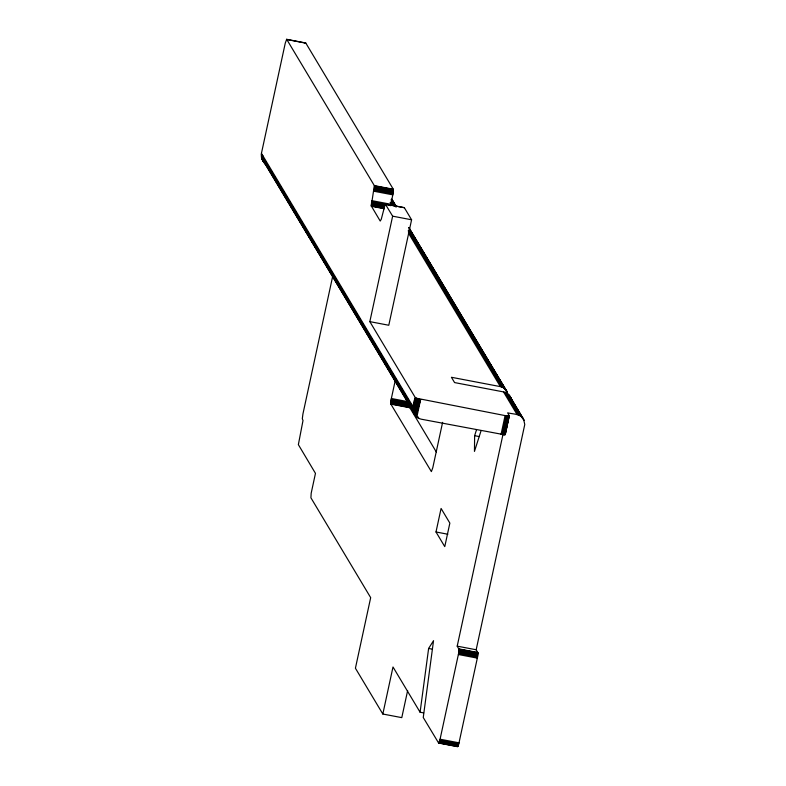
<?xml version="1.0" encoding="UTF-8"?>
<svg xmlns="http://www.w3.org/2000/svg" width="786" height="786" viewBox="0 0 786 786"><rect width="100%" height="100%" fill="white"/><g stroke="black" fill="none" stroke-linecap="round" stroke-linejoin="round"><path stroke-width="1.18" d="M476.444 429.991L474.626 435.69L474.459 451.419L481.032 430.826M385.238 203.977L392.636 216.17L369.833 321.631L388.785 325.257L411.589 219.785L404.338 207.681L385.238 203.977L381.289 219.215L380.218 221.053L371.277 205.942L374.342 185.614L286.674 39.3L285.259 43.171L261.433 153.349L261.689 158.291L264.744 163.704M371.631 201.717L390.583 205.333L393.039 193.778L393.295 189.23L305.774 43.004L305.214 43.456M442.606 422.357L432.791 467.749L431.376 471.62L390.878 404.122L391.133 399.563L395.22 380.581M436.318 451.979L409.83 407.738L409.919 404.25M423.644 712.902L420.088 712.224L428.625 648.46L433.538 640.659L423.251 717.51L438.657 743.084L440.072 739.213L458.602 653.441L458.945 649.216L457.206 646.151L503.06 434.059M438.509 742.996L457.609 746.7L458.788 743.851L477.554 657.067L477.908 652.832L476.169 649.767L524.763 424.509L523.594 419.262L509.603 395.889L507.147 393.364L503.521 391.909L454.583 382.576L451.419 377.28L500.358 386.614C504.209 387.243 507.717 390.622 507.53 394.7M523.594 419.262C520.509 413.583 512.973 414.222 507.648 412.837L509.299 415.765L505.231 434.589L504.533 434.786L421.296 419.203C411.687 417.307 411.952 404.554 415.332 397.667L369.833 321.631M519.713 415.539L507.058 394.385L507.147 393.364L520.882 416.246M411.107 408.111L413.642 411.736L416.04 398.148L415.332 397.667L413.22 408.229L261.257 154.587L263.005 155.962M261.433 153.349L413.298 407.069L412.08 406.716L412.286 409.437L413.387 410.567L416.04 398.148L505.103 415.598L509.299 415.765M332.635 276.534L302.924 413.986L302.315 418.742L303.003 420.52L298.366 444.64L315.461 473.359L311.177 493.254L310.922 497.803L370.678 597.645L355.419 668.228L382.831 714.022L401.784 717.638L407.639 690.58M263.418 161.346L262.17 159.46L263.988 162.574L261.689 158.291L416.826 417.042L420.618 399.485L415.932 416.148L412.679 410.734L414.026 412.896L417.553 398.718L414.527 414.035L413.259 411.962L415.165 415.126L419.557 399.259L415.932 416.148L261.374 157.082L413.387 410.567M382.831 714.022L393 666.97L420.088 712.224M435.994 531.975L441.084 508.444L449.857 523.103L444.768 546.634L435.994 531.975L447.843 534.234M501.036 434.422L505.103 415.598M502.077 434.599L506.145 415.774M503.04 434.717L507.108 415.902M503.875 434.786L507.943 415.961M504.533 434.786L508.601 415.961M504.995 434.717L509.063 415.892M509.299 415.588L505.231 434.589M518.455 414.998L505.801 393.845L506.046 392.735L507.058 394.385M413.22 408.229L415.578 397.893L413.249 409.388L412.09 408.081M413.642 411.736L416.708 398.433L414.026 412.896L412.286 409.437M416.04 398.148L413.249 409.388L412.08 406.716M286.674 39.3L305.774 43.004M286.487 39.457L305.44 43.073M374.342 185.614L393.295 189.23M374.441 185.938L393.393 189.554M374.48 186.479L393.432 190.094M374.46 187.206L393.422 190.831M374.391 188.1L393.344 191.715M374.264 189.102L393.216 192.717M374.087 190.163L393.039 193.778M373.871 191.234L392.833 194.849M371.837 200.646L390.799 204.262M385.042 204.124L404.338 207.681M388.372 205.195L390.74 205.647M371.454 202.778L384.482 205.264M371.326 203.78L384.354 206.266M371.247 204.665L384.285 207.15M371.238 205.401L384.266 207.887M371.277 205.942L384.305 208.428M371.365 206.266L384.403 208.752M392.636 216.17L411.589 219.785M391.349 398.492L407.934 401.656M391.133 399.563L408.907 402.953M390.956 400.624L408.73 404.024M390.829 401.626L409.791 405.242M390.76 402.52L409.712 406.136M390.74 403.257L409.693 406.873M390.78 403.798L409.742 407.413M390.878 404.122L409.83 407.738M474.626 435.69L479.362 436.594M457.206 646.151L476.169 649.767M458.857 648.892L477.809 652.508M458.945 649.216L477.908 652.832M458.995 649.757L477.947 653.372M458.975 650.494L477.927 654.109M458.896 651.378L477.859 655.003M458.769 652.38L477.731 655.996M458.602 653.441L477.554 657.067M428.625 648.46L432.182 649.138M458.385 654.512L477.338 658.128M440.072 739.213L459.034 742.829M439.836 740.235L458.788 743.851M439.58 741.159L458.533 744.774M439.315 741.945L458.277 745.56M439.069 742.544L458.032 746.16M438.843 742.927L457.806 746.543M511.047 398.512L509.603 395.889L511.902 400.644L508.12 394.12L521.933 417.12M262.819 157.328L261.237 155.844L263.025 160.049M506.42 392.489L507.491 393.648L506.636 391.978M264.391 162.506L263.546 161.592L265.128 163.94M408.209 230.799L500.112 384.344L502.883 387.449L408.838 230.288M501.37 384.885L503.983 388.078L409.378 229.944M502.539 385.592L504.956 388.834L409.388 229.09M408.808 227.616L506.95 391.585L408.936 227.694M509.269 395.967L508.945 394.965L510.929 398.109M416.58 415.922L417.818 417.798M417.73 416.6L418.909 418.417M504.828 392.243L505.801 393.845M391.939 199.3L396.341 206.669M391.821 199.222L396.291 206.846M510.183 396.979L524.174 420.49M391.811 199.713L395.574 206.011M391.654 199.732L395.427 206.04M409.28 229.178L411.795 233.383M413.053 235.486L414.939 238.639M416.197 240.742L421.237 249.162M422.495 251.265L424.381 254.418M425.639 256.521L446.419 291.223M447.676 293.335L452.707 301.745M453.964 303.848L455.86 307.002M457.118 309.104L462.148 317.524M463.406 319.627L465.302 322.781M466.56 324.883L471.59 333.293M472.858 335.396L474.744 338.55M476.002 340.652L481.032 349.072M482.299 351.175L484.186 354.329M485.443 356.431L493.628 370.108M494.885 372.21L496.772 375.364M498.029 377.467L503.069 385.877M504.327 387.979L506.213 391.143L505.241 388.608M513.71 403.66L514.918 405.674M516.117 407.688L520.342 414.743M521.55 416.757L522.749 418.771M391.123 199.448L395.525 206.806M391.212 200.833L394.356 206.099M391.212 202.405L393.098 205.559M390.131 202.464L392.018 205.618M408.396 232.98L500.358 386.614M503.521 391.909L517.129 414.644M500.112 384.344L501.655 386.958M414.006 413.102L415.165 415.126L418.516 399.003L414.527 414.035L412.679 410.734M505.82 389.836L507.294 392.597M415.971 414.979L416.826 417.042M510.458 397.893L510.654 398.934"/></g></svg>
